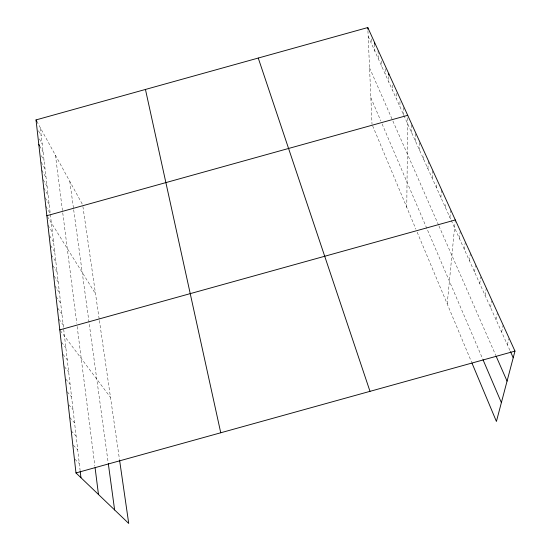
<?xml version="1.0" encoding="UTF-8"?>
<svg xmlns="http://www.w3.org/2000/svg" width="551" height="551" viewBox="0 0 551 551"><rect width="100%" height="100%" fill="white"/><g stroke="black" fill="none" stroke-linecap="round" stroke-linejoin="round"><path stroke-width="0.41" stroke-dasharray="2.75 2.07" d="M403.766 115.207L403.8 107.562M406.769 207.321L407.712 116.171M411.563 132.481L411.687 124.912M415.55 141.325L415.723 133.797M419.607 150.313L419.828 142.833M423.726 159.439L423.912 154.487M427.92 168.723L428.279 160.52M432.177 178.159L432.556 170.824M436.502 187.746L436.798 182.898M440.903 197.499L441.454 189.482M445.38 207.417L445.752 202.651M449.933 217.507L450.553 210.413M447.205 303.904L455.243 220.744M459.417 238.528L460.168 231.572M464.362 249.479L465.168 242.688M469.397 260.63L470.278 253.921M474.521 271.987L475.479 265.362M479.742 283.558L480.775 277.022M485.059 295.343L486.313 288.097M490.48 307.348L491.678 301.004M496.003 319.587L497.284 313.347M501.63 332.06L503.173 325.159M507.375 344.781L508.835 338.762M74.915 459.21L79.316 463.598M73.324 445.215L77.705 449.747M71.224 430.91L76.128 436.165M69.695 417.431L74.578 422.837M68.737 404.827L73.056 409.758M67.27 391.871L71.568 396.92M65.824 379.157L70.101 384.322M64.412 366.677L68.661 371.953M63.021 354.424L67.25 359.803M61.602 342.323L65.865 347.874M60.259 330.51L110.503 397.409M58.978 319.243L63.207 324.98M57.724 308.167L61.926 313.994M56.023 296.624L60.672 303.195M54.811 285.914L59.439 292.567M54.081 276.058L58.22 282.119M52.903 265.706L57.028 271.843M51.291 254.837L55.851 261.739M50.616 245.512L54.694 251.786M49.494 235.656L53.557 241.999M47.944 225.256L52.441 232.364M47.31 216.426L95.53 293.835M45.802 206.308L50.251 213.554L40.264 127.639M45.196 197.795L49.184 204.359M43.722 187.96L48.13 195.316M43.15 179.736L47.097 186.403M41.711 170.169L46.077 177.629M41.125 162.159L45.072 168.985M41.332 155.657L44.08 160.465M39.582 145.863L43.109 152.076M39.417 138.948L42.145 143.811M38.487 130.78L41.201 135.67M36.793 121.323L82.657 204.807M368.178 36.352L450.925 219.704M451.255 220.441L510.474 351.641M369.549 67.863L392.25 119.574M392.884 121.02L438.637 225.242M438.961 225.972L495.872 355.629M370.851 97.665L380.824 120.958M382.098 123.947L482.655 358.894M372.669 125.876L415.895 229.126M417.176 232.185L471.69 362.4M82.898 206.487L99.263 319.676M99.38 320.496L119.457 459.314M69.812 181.424L73.565 208.939M73.676 209.738L108.196 462.826M55.451 155.279L62.552 211.295M62.752 212.851L76.768 323.341M77.168 326.509L94.875 466.084M50.348 214.401L80.088 470.237M367.93 30.753L372.015 124.312M371.312 38.928L371.505 43.722M374.625 44.032L374.88 51.195M378.055 50.85L378.303 58.785M381.629 60.947L381.774 66.485M385.183 68.779L385.301 74.302M388.792 76.734L388.882 82.23M392.457 85.123L392.519 90.288M396.176 93.326L396.21 98.471M399.95 101.653L399.957 106.777"/><path stroke-width="0.83" d="M119.574 460.133L128.727 523.45L75.983 472.951L36.022 119.918L367.792 27.55L514.978 351.104L496.417 421.453L472.014 363.164M46.863 215.71L407.719 115.324M59.79 329.884L455.319 219.959M75.983 472.951L514.978 351.104M38.804 144.479L39.582 145.863M36.022 119.918L36.793 121.323M510.474 351.641L513.222 357.744M496.203 356.38L507.058 381.106M482.979 359.651L501.376 402.643M258.254 58.048L370.003 391.341M145.45 89.455L220.751 432.769M108.306 463.646L114.622 509.944M95.082 467.716L98.477 494.488M80.184 471.071L80.956 477.717M367.792 27.55L367.861 29.148M374.57 42.441L374.625 44.032M388.737 73.593L388.765 75.163"/></g></svg>
